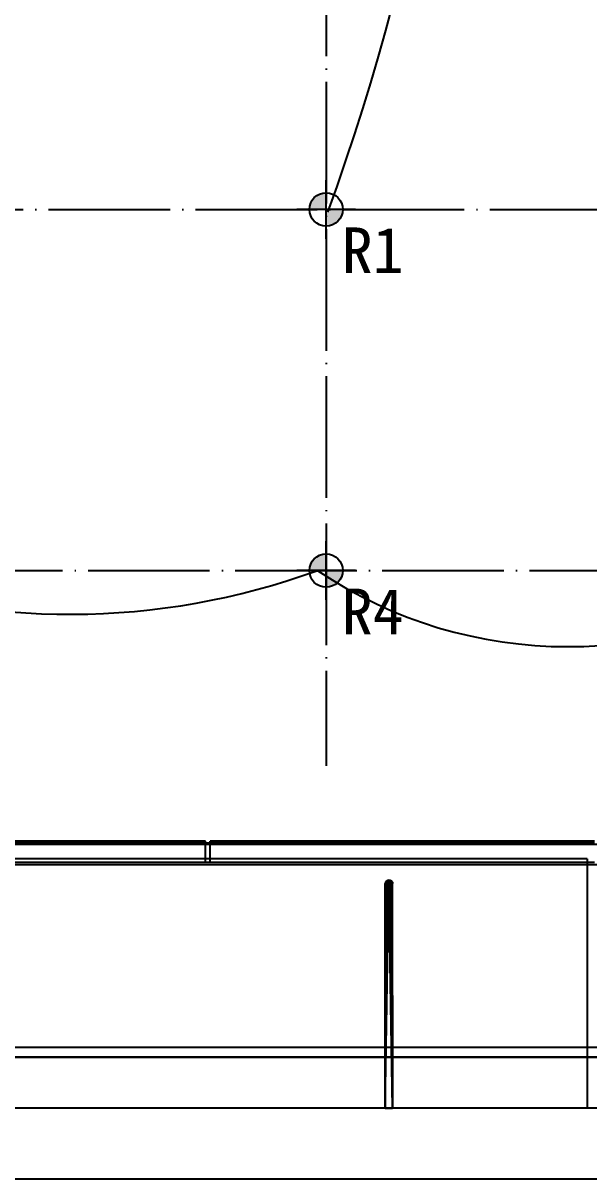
# Model space of a CAD drawing. Extents: x 11992 to 29481, y -6727 to 6811.
# Drawn here: x 23100 to 24031, y -1169 to 731 of the extents above; entities that cross this region are included whole.
import ezdxf

# ---------------------------------------------------------------- set-up
doc = ezdxf.new("R2010")
doc.units = 0
doc.header["$MEASUREMENT"] = 0
doc.linetypes.add('DOTE', pattern=[2.42, 2, -0.2, 0.02, -0.2])
doc.layers.get('0').update_dxf_attribs({"color": 8, "linetype": 'CONTINUOUS'})
for name, color, linetype in [('WALL', 8, 'CONTINUOUS'), ('zoylight 2射灯', 1, 'CONTINUOUS'), ('zoylight 3编号', 7, 'CONTINUOUS'), ('zoylight 4标注', 9, 'CONTINUOUS'), ('zoylight 5回路', 4, 'CONTINUOUS')]:
    doc.layers.add(name, color=color, linetype=linetype)
doc.styles.add('TFB MS 3mm at 1 to 25', font='arial.ttf', dxfattribs={"height": 75})

# ---------------------------------------------------------------- blocks, each defined once
blk = doc.blocks.new('嵌入式射灯55')
at = {"layer": 'zoylight 2射灯'}
h = blk.add_hatch(color=256, dxfattribs=at)
h.dxf.hatch_style = 1
h.paths.add_polyline_path([(0, 0), (0, 27.5, 0.41421356), (-27.5, 0)])
h.paths.add_polyline_path([(0, -27.5, 0.41421356), (27.5, 0), (0, 0)])
for p, q in [((0, -48.125), (0, 48.125)), ((48.125, 0), (-48.125, 0))]:
    blk.add_line(p, q, dxfattribs=at)
blk.add_circle((0, 0), 27.5, dxfattribs=at)

msp = doc.modelspace()

# ---------------------------------------------------------------- linework, layer by layer
for p, q in [((21679.6, -619.4, -40.4), (24999.6, -619.4, -40.4)), ((21679.6, -619.4, 329.6), (24999.6, -619.4, 329.6)), ((21807.6, -617.4, -2000.4), (24039.6, -617.4, -2000.4)), ((24039.6, -617.4, -2376.4), (21807.6, -617.4, -2376.4)), ((23399.6, -614.4, -840.4), (22767.6, -614.4, -840.4)), ((23399.6, -614.4, -80.4), (22767.6, -614.4, -80.4)), ((23399.6, -614.4, -840.4), (23399.6, -614.4, -80.4)), ((23399.6, -649.4, -840.4), (23399.6, -614.4, -840.4)), ((23399.6, -649.4, -80.4), (23399.6, -614.4, -80.4)), ((23407.6, -614.4, -80.4), (23407.6, -614.4, -840.4)), ((24039.6, -614.4, -840.4), (23407.6, -614.4, -840.4)), ((24039.6, -614.4, -80.4), (23407.6, -614.4, -80.4)), ((23407.6, -649.4, -80.4), (23407.6, -614.4, -80.4)), ((23407.6, -649.4, -840.4), (23407.6, -614.4, -840.4)), ((24027.6, -643.4, -1980.4), (22779.6, -643.4, -1980.4)), ((24027.6, -643.4, -1970.4), (22779.6, -643.4, -1970.4)), ((24027.6, -643.4, -1980.4), (24027.6, -1053.4, -1980.4)), ((24027.6, -643.4, -1970.4), (24027.6, -1053.4, -1970.4)), ((24027.6, -643.4, -1980.4), (24027.6, -643.4, -1970.4)), ((24039.6, -649.4, -2000.4), (21807.6, -649.4, -2000.4)), ((24039.6, -649.4, -2376.4), (21807.6, -649.4, -2376.4)), ((23399.6, -649.4, -840.4), (22767.6, -649.4, -840.4)), ((23399.6, -649.4, -80.4), (22767.6, -649.4, -80.4)), ((24027.6, -653.4, -1980.4), (22779.6, -653.4, -1980.4)), ((24027.6, -653.4, -2012.4), (22779.6, -653.4, -2012.4)), ((24027.6, -653.4, -444.4), (22779.6, -653.4, -444.4)), ((24027.6, -653.4, -476.4), (22779.6, -653.4, -476.4)), ((24027.6, -653.4, -60.4), (22779.6, -653.4, -60.4)), ((24027.6, -653.4, -92.4), (22779.6, -653.4, -92.4)), ((24027.6, -653.4, -2440.4), (22779.6, -653.4, -2440.4)), ((24027.6, -653.4, -2364.4), (22779.6, -653.4, -2364.4)), ((24027.6, -653.4, -828.4), (22779.6, -653.4, -828.4)), ((24027.6, -653.4, -860.4), (22779.6, -653.4, -860.4)), ((23399.6, -649.4, -80.4), (23399.6, -649.4, -840.4)), ((23407.6, -649.4, -80.4), (23407.6, -649.4, -840.4)), ((24039.6, -649.4, -840.4), (23407.6, -649.4, -840.4)), ((24039.6, -649.4, -80.4), (23407.6, -649.4, -80.4)), ((24027.6, -653.4, -60.4), (24027.6, -1053.4, -60.4)), ((24027.6, -653.4, -2440.4), (24027.6, -1053.4, -2440.4)), ((24027.6, -653.4, -60.4), (24027.6, -653.4, -2440.4)), ((24059.6, -653.4, -2440.4), (24027.6, -653.4, -2440.4)), ((24059.6, -653.4, -60.4), (24027.6, -653.4, -60.4)), ((24027.6, -653.4, -1980.4), (24027.6, -1053.4, -1980.4)), ((24027.6, -653.4, -2012.4), (24027.6, -1053.4, -2012.4)), ((24027.6, -653.4, -1980.4), (24027.6, -653.4, -2012.4)), ((24027.6, -653.4, -444.4), (24027.6, -1053.4, -444.4)), ((24027.6, -653.4, -476.4), (24027.6, -1053.4, -476.4)), ((24027.6, -653.4, -444.4), (24027.6, -653.4, -476.4)), ((24027.6, -653.4, -60.4), (24027.6, -1053.4, -60.4)), ((24027.6, -653.4, -92.4), (24027.6, -1053.4, -92.4)), ((24027.6, -653.4, -60.4), (24027.6, -653.4, -92.4)), ((24027.6, -653.4, -2440.4), (24027.6, -1053.4, -2440.4)), ((24027.6, -653.4, -2364.4), (24027.6, -1053.4, -2364.4)), ((24027.6, -653.4, -2440.4), (24027.6, -653.4, -2364.4)), ((24027.6, -653.4, -828.4), (24027.6, -1053.4, -828.4)), ((24027.6, -653.4, -860.4), (24027.6, -1053.4, -860.4)), ((24027.6, -653.4, -828.4), (24027.6, -653.4, -860.4)), ((23695.6, -1053.4, -2364.4), (23701.6, -678.4, -2364.4)), ((23695.6, -1053.4, -2364.4), (23699.4, -678.8, -2364.4)), ((23695.6, -1053.4, -2012.4), (23699.4, -678.8, -2012.4)), ((23695.6, -1053.4, -2012.4), (23697.4, -680, -2012.4)), ((23695.6, -1053.4, -2364.4), (23697.4, -680, -2364.4)), ((23695.6, -683.4, -2364.4), (23696.3, -681.4, -2364.4)), ((23695.6, -1053.4, -2364.4), (23696.3, -681.4, -2364.4)), ((23695.6, -1053.4, -2012.4), (23696.3, -681.4, -2012.4)), ((23695.6, -683.4, -2012.4), (23696.3, -681.4, -2012.4)), ((23696.1, -681.8, -2039.6), (23695.6, -684, -2040.7)), ((23696.1, -681.8, -2337.3), (23695.6, -684, -2335.6)), ((23695.6, -683.4, -2012.4), (23695.6, -1053.4, -2012.4)), ((23695.6, -683.4, -2364.4), (23695.6, -1053.4, -2364.4)), ((23695.6, -683.4, -2364.4), (23695.6, -684, -2335.6)), ((23695.6, -683.4, -2012.4), (23695.6, -684, -2040.7)), ((23696.1, -681.8, -2039.6), (23697.4, -680, -2364.4)), ((23697.4, -680, -2364.4), (23696.1, -681.8, -2337.3)), ((23697.4, -680, -2012.4), (23696.1, -681.8, -2039.6)), ((23696.1, -681.8, -2039.6), (23696.3, -681.4, -2012.4)), ((23696.3, -681.4, -2364.4), (23696.1, -681.8, -2337.3)), ((23696.1, -681.8, -2039.6), (23696.1, -681.8, -2337.3)), ((23696.3, -681.4, -2364.4), (23697.4, -680, -2364.4)), ((23697.4, -680, -2012.4), (23696.3, -681.4, -2012.4)), ((23699.4, -678.8, -2364.4), (23697.4, -680, -2364.4)), ((23697.4, -680, -2012.4), (23699.4, -678.8, -2012.4)), ((23697.4, -680, -2012.4), (23697.4, -680, -2364.4)), ((23701.6, -678.3, -2012.4), (23699.4, -678.8, -2012.4)), ((23699.4, -678.8, -2012.4), (23701.6, -678.4, -2036)), ((23699.4, -678.8, -2364.4), (23701.6, -678.4, -2036)), ((23701.6, -678.4, -2364.4), (23699.4, -678.8, -2364.4)), ((23699.4, -678.8, -2012.4), (23699.4, -678.8, -2364.4)), ((23703.8, -678.8, -2044.5), (23701.6, -678.3, -2012.4)), ((23704.3, -678.9, -2012.4), (23701.6, -678.3, -2012.4)), ((23707.6, -1053.4, -2012.4), (23701.6, -678.3, -2012.4)), ((23701.6, -678.3, -2012.4), (23701.6, -678.4, -2036)), ((23703.8, -678.8, -2044.5), (23701.6, -678.4, -2364.4)), ((23703.8, -678.8, -2364.4), (23701.6, -678.4, -2364.4)), ((23703.8, -678.8, -2044.5), (23701.6, -678.4, -2036)), ((23701.6, -678.4, -2364.4), (23701.6, -678.4, -2036)), ((23703.8, -678.8, -2364.4), (23705.8, -680, -2364.4)), ((23705.8, -680, -2040.3), (23703.8, -678.8, -2044.5)), ((23704.3, -678.9, -2012.4), (23703.8, -678.8, -2044.5)), ((23703.8, -678.8, -2364.4), (23707.6, -1053.4, -2364.4)), ((23705.8, -680, -2364.4), (23703.8, -678.8, -2044.5)), ((23703.8, -678.8, -2364.4), (23703.8, -678.8, -2044.5)), ((23705.8, -680, -2040.3), (23704.3, -678.9, -2012.4)), ((23707.6, -1053.4, -2012.4), (23704.3, -678.9, -2012.4)), ((23706.2, -680.3, -2012.4), (23704.3, -678.9, -2012.4)), ((23707.1, -681.8, -2364.4), (23705.8, -680, -2364.4)), ((23707.2, -681.8, -2012.4), (23705.8, -680, -2040.3)), ((23705.8, -680, -2364.4), (23707.6, -1053.4, -2364.4)), ((23706.2, -680.3, -2012.4), (23705.8, -680, -2040.3)), ((23707.1, -681.8, -2364.4), (23705.8, -680, -2040.3)), ((23705.8, -680, -2364.4), (23705.8, -680, -2040.3)), ((23707.6, -1053.4, -2012.4), (23706.2, -680.3, -2012.4)), ((23706.2, -680.3, -2012.4), (23707.2, -681.8, -2012.4)), ((23707.1, -681.8, -2364.4), (23707.6, -1053.4, -2364.4)), ((23707.1, -681.8, -2364.4), (23707.6, -683.4, -2364.4)), ((23707.1, -681.8, -2364.4), (23707.2, -681.8, -2012.4)), ((23707.1, -681.8, -2364.4), (23707.6, -684, -2041.3)), ((23707.1, -681.8, -2364.4), (23707.6, -684, -2336.2)), ((23707.2, -681.8, -2012.4), (23707.6, -684, -2041.3)), ((23707.6, -683.4, -2012.4), (23707.2, -681.8, -2012.4)), ((23707.6, -1053.4, -2012.4), (23707.2, -681.8, -2012.4)), ((23707.6, -1053.4, -2364.4), (23707.6, -683.4, -2364.4)), ((23707.6, -1053.4, -2012.4), (23707.6, -683.4, -2012.4)), ((23707.6, -683.4, -2364.4), (23707.6, -684, -2336.2)), ((23707.6, -683.4, -2012.4), (23707.6, -684, -2041.3)), ((23695.6, -684, -2040.7), (23695.6, -684, -2335.6)), ((23695.6, -1053.4, -2364.4), (23695.6, -684, -2335.6)), ((23695.6, -1053.4, -2012.4), (23695.6, -684, -2040.7)), ((23707.6, -684, -2041.3), (23707.6, -684, -2336.2)), ((23707.6, -1053.4, -2364.4), (23707.6, -684, -2336.2)), ((23707.6, -1053.4, -2012.4), (23707.6, -684, -2041.3)), ((24999.6, -953.4, -2440.4), (21767.6, -953.4, -2440.4)), ((24999.6, -953.4, -60.4), (21767.6, -953.4, -60.4)), ((21679.6, -969.4, -40.4), (24999.6, -969.4, -40.4)), ((24999.6, -969.4, -2440.4), (21767.6, -969.4, -2440.4)), ((24999.6, -969.4, -60.4), (21767.6, -969.4, -60.4)), ((24999.6, -969.4, -2440.4), (22299.6, -969.4, -2440.4)), ((22399.6, -969.4, 559.6), (24999.6, -969.4, 559.6)), ((22399.6, -969.4, 329.6), (24999.6, -969.4, 329.6)), ((22499.6, -969.4, 559.6), (24999.6, -969.4, 559.6)), ((22499.6, -969.4, -2440.4), (24999.6, -969.4, -2440.4)), ((22499.6, -969.4, -2440.4), (24999.6, -969.4, -2440.4)), ((22499.6, -969.4, -2640.4), (24999.6, -969.4, -2640.4)), ((24027.6, -1053.4, -1980.4), (22779.6, -1053.4, -1980.4)), ((24027.6, -1053.4, -2012.4), (22779.6, -1053.4, -2012.4)), ((24027.6, -1053.4, -444.4), (22779.6, -1053.4, -444.4)), ((24027.6, -1053.4, -476.4), (22779.6, -1053.4, -476.4)), ((24027.6, -1053.4, -60.4), (22779.6, -1053.4, -60.4)), ((24027.6, -1053.4, -92.4), (22779.6, -1053.4, -92.4)), ((24027.6, -1053.4, -2440.4), (22779.6, -1053.4, -2440.4)), ((24027.6, -1053.4, -2364.4), (22779.6, -1053.4, -2364.4)), ((24027.6, -1053.4, -1980.4), (22779.6, -1053.4, -1980.4)), ((24027.6, -1053.4, -1970.4), (22779.6, -1053.4, -1970.4)), ((24027.6, -1053.4, -828.4), (22779.6, -1053.4, -828.4)), ((24027.6, -1053.4, -860.4), (22779.6, -1053.4, -860.4)), ((23695.6, -1053.4, -2364.4), (23695.6, -1053.4, -2012.4)), ((23707.6, -1053.4, -2012.4), (23695.6, -1053.4, -2012.4)), ((23695.6, -1053.4, -2364.4), (23707.6, -1053.4, -2364.4)), ((23707.6, -1053.4, -2012.4), (23707.6, -1053.4, -2364.4)), ((24027.6, -1053.4, -60.4), (24027.6, -1053.4, -2440.4)), ((24059.6, -1053.4, -60.4), (24027.6, -1053.4, -60.4)), ((24059.6, -1053.4, -2440.4), (24027.6, -1053.4, -2440.4)), ((24027.6, -1053.4, -1980.4), (24027.6, -1053.4, -2012.4)), ((24027.6, -1053.4, -444.4), (24027.6, -1053.4, -476.4)), ((24027.6, -1053.4, -60.4), (24027.6, -1053.4, -92.4)), ((24027.6, -1053.4, -2440.4), (24027.6, -1053.4, -2364.4)), ((24027.6, -1053.4, -1980.4), (24027.6, -1053.4, -1970.4)), ((24027.6, -1053.4, -828.4), (24027.6, -1053.4, -860.4)), ((22499.6, -1169.4, 559.6), (25199.6, -1169.4, 559.6)), ((22499.6, -1169.4, -2440.4), (25199.6, -1169.4, -2440.4)), ((22499.6, -1169.4, -2440.4), (25199.6, -1169.4, -2440.4)), ((22499.6, -1169.4, -2640.4), (25199.6, -1169.4, -2640.4))]:
    msp.add_line(p, q)
at = {"layer": 'WALL'}
for p, q in [((22299.6, -969.5), (24999.6, -969.5)), ((22399.6, -969.5), (24999.6, -969.5)), ((22499.6, -1169.5), (24999.6, -1169.5))]:
    msp.add_line(p, q, dxfattribs=at)
at = {"layer": 'zoylight 4标注', "color": 9, "linetype": 'DOTE', "ltscale": 100}
for p, q in [((23598.2, 3538, 2437.4), (23598.2, -490.4, 2437.4)), ((19995.5, 424.3, 2437.4), (24518.2, 424.3, 2437.4)), ((16672.6, -169.4, -40.4), (24800.2, -169.4, -40.4))]:
    msp.add_line(p, q, dxfattribs=at)
at = {"layer": 'zoylight 5回路', "linetype": 'Continuous'}
for centre, radius, start, end in [((19716.9, 1823.4), 4130.1, 340.13, 19.6726), ((23176.2, 952), 1193.2, 250.5196, 289.9243), ((23995.3, 444.7), 739.2, 236.2333, 303.7667)]:
    msp.add_arc(centre, radius, start, end, dxfattribs=at)

# ---------------------------------------------------------------- block references
at = {"layer": 'zoylight 2射灯'}
for p in [(23598.2, 424.3, 2437.4), (23598.2, -169.4, 4874.9)]:
    msp.add_blockref('嵌入式射灯55', p, dxfattribs=at)

# ---------------------------------------------------------------- texts
at = {"layer": 'zoylight 3编号', "char_height": 75, "width": 104.77, "attachment_point": 1, "style": 'TFB MS 3mm at 1 to 25'}
for s, insert in [('{\\fSimHei|b0|i0|c134|p49;R1}', (23623.8, 394.7, 2437.4)), ('{\\fSimHei|b0|i0|c134|p49;R4}', (23623.8, -199, 4874.9))]:
    msp.add_mtext(s, dxfattribs=dict(at, insert=insert))

doc.saveas('drawing.dxf')
